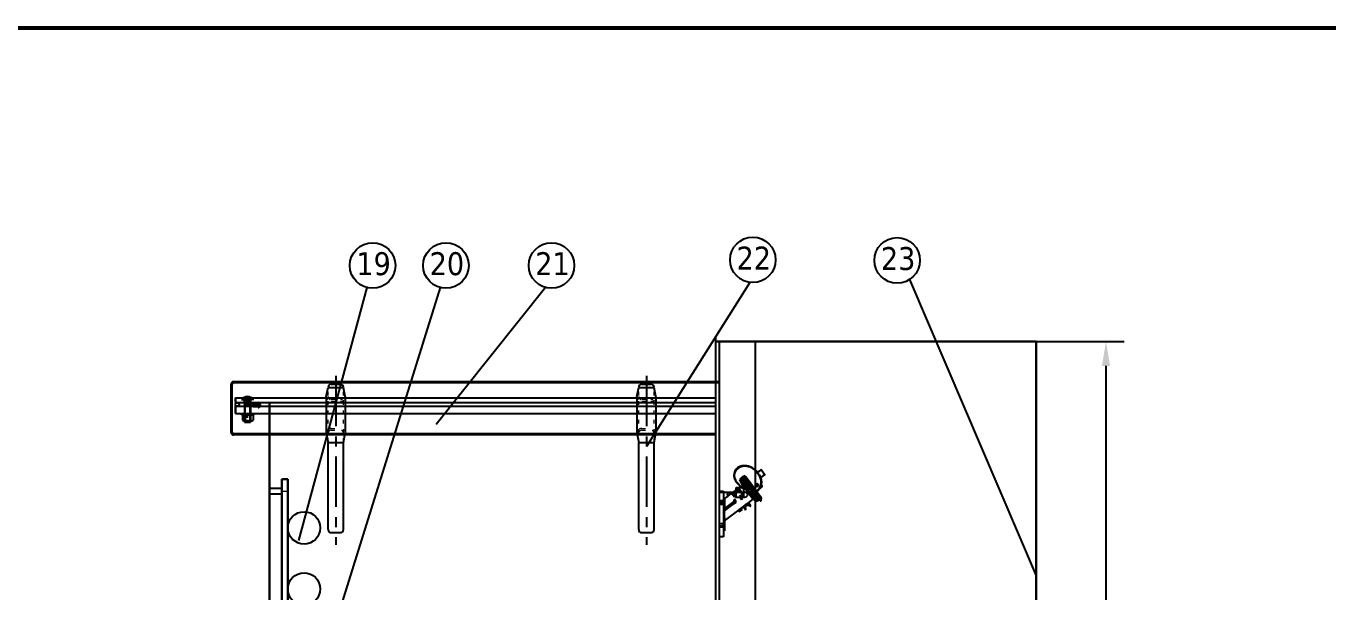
# Model space of a CAD drawing. Header units: millimetres. Extents: x 222663 to 230512, y -187965 to -182415.
# Drawn here: x 225614 to 227746, y -183525 to -182599 of the extents above; entities that cross this region are included whole.
import ezdxf

# ---------------------------------------------------------------- set-up
doc = ezdxf.new("R2010")
doc.units = ezdxf.units.MM
doc.header["$LTSCALE"] = 13
for name, pattern in [('ACAD_ISO03W100', [1.18, 0.47, -0.71]), ('CENTER', [50.8, 31.75, -6.35, 6.35, -6.35]), ('CENTERX2', [101.6, 63.5, -12.7, 12.7, -12.7]), ('DASHED', [0.75, 0.5, -0.25])]:
    doc.linetypes.add(name, pattern=pattern)
doc.layers.get('0').update_dxf_attribs({"color": 1, "linetype": 'CENTER'})
for name, color, linetype in [('1', 4, 'Continuous'), ('1轮廓实线层', 7, 'Continuous'), ('2细线层', 4, 'Continuous'), ('3中心线层', 1, 'CENTER'), ('4虚线层', 6, 'DASHED'), ('5剖面线层', 2, 'Continuous'), ('´ÖÊµÏß', 7, 'Continuous'), ('粗实线', 4, 'Continuous'), ('细实线', 2, 'Continuous')]:
    doc.layers.add(name, color=color, linetype=linetype)
doc.layers.add('标注、文本', color=3, linetype='Continuous', lineweight=25)
doc.layers.add('铁心', color=3, linetype='Continuous', lineweight=0)
doc.styles.get("Standard").update_dxf_attribs({"font": 'gbenor.shx', "bigfont": 'gbcbig.shx'})
doc.styles.add('Tahoma$001', font='tahoma.ttf', dxfattribs={"height": 2.159784})
doc.dimstyles.new('1-15', dxfattribs={"dimscale": 20, "dimtxt": 3.5, "dimasz": 2, "dimexe": 1.5, "dimexo": 0.5, "dimgap": 0.5, "dimtad": 1, "dimtoh": 1, "dimdec": 1, "dimdsep": 46, "dimtxsty": 'Standard', "dimcen": 2.5, "dimclrd": 3, "dimclre": 3, "dimclrt": 3, "dimadec": 0, "dimazin": 2, "dimtfac": 1, "dimtdec": 1, "dimtmove": 0, "dimatfit": 2, "dimfxl": 1, "dimarcsym": 0})

# ---------------------------------------------------------------- blocks, each defined once
blk = doc.blocks.new('*D2310')
at = {"color": 3, "linetype": 'ByBlock', "lineweight": -2, "transparency": 16777216}
for p, q in [((227174.6, -183115.3), (227412.3, -183115.3)), ((227382.3, -184825.3), (227382.3, -183155.3)), ((227015.4, -184865.3), (227412.3, -184865.3))]:
    blk.add_line(p, q, dxfattribs=at)
at = {"color": 3, "linetype": 'ByBlock', "lineweight": -3, "transparency": 16777216}
for points in [[(227375.6, -183155.3), (227389, -183155.3), (227382.3, -183115.3)], [(227375.6, -184825.3), (227389, -184825.3), (227382.3, -184865.3)]]:
    blk.add_solid(points, dxfattribs=at)
at = {"layer": 'Defpoints', "color": 0, "linetype": 'ByBlock', "lineweight": -3, "transparency": 16777216}
for p in [(227164.6, -183115.3), (227382.3, -183115.3), (227005.4, -184865.3)]:
    blk.add_point(p, dxfattribs=at)
at = {"color": 3, "linetype": 'ByBlock', "lineweight": -3, "transparency": 16777216, "insert": (227337.3, -184059.1), "char_height": 70, "attachment_point": 5, "rotation": 90}
blk.add_mtext('1750', dxfattribs=at)
blk = doc.blocks.new('95656')
at = {"layer": '´ÖÊµÏß', "color": 7, "linetype": 'ByBlock', "lineweight": 30}
for p, q in [((118816.7, -140947.1), (118816.7, -141307.1)), ((118816.7, -140947.1), (118826.7, -140947.1)), ((118826.7, -140947.1), (118826.7, -141307.1)), ((118816.7, -141307.1), (118826.7, -141307.1))]:
    blk.add_line(p, q, dxfattribs=at)
at = {"layer": '´ÖÊµÏß', "color": 6, "linetype": 'ByBlock', "lineweight": 18}
for p, q in [((118816.7, -140967.1), (118826.7, -140967.1)), ((118816.7, -141287.1), (118826.7, -141287.1))]:
    blk.add_line(p, q, dxfattribs=at)
at = {"layer": '´ÖÊµÏß', "color": 4, "linetype": 'ByBlock', "lineweight": -3}
for points in [[(118816.7, -140962.1), (118816.7, -140972.1), (118796.7, -140972.1), (118796.7, -140962.1)], [(118816.7, -141282.1), (118816.7, -141292.1), (118796.7, -141292.1), (118796.7, -141282.1)]]:
    blk.add_lwpolyline(points, close=True, dxfattribs=at)
at = {"layer": '´ÖÊµÏß', "color": 1, "linetype": 'ByBlock', "lineweight": -3}
for centre in [(118853.2, -141027.1), (118853.2, -141127.1), (118853.2, -141227.1)]:
    blk.add_circle(centre, 26.5, dxfattribs=at)

msp = doc.modelspace()

# ---------------------------------------------------------------- hatches: boundary and pattern name
at = {"layer": '5剖面线层'}
msp.add_hatch(color=256, dxfattribs=at).paths.add_polyline_path([(225994.05, -183223.35, 1), (225994.05, -183215.35), (225986.28, -183215.35, 1), (225986.28, -183223.35)])

# ---------------------------------------------------------------- linework, layer by layer
at = {"color": 3, "linetype": 'ByBlock', "lineweight": -3}
for p, q in [((226171.95, -183026.84), (226060.54, -183441.14)), ((226291.97, -183026.84), (226085.75, -183688.76)), ((226464.79, -183026.84), (226285.68, -183251.35)), ((226799.09, -183018.58), (226629.83, -183287.39)), ((227060.64, -183013.73), (227267.89, -183498.73)), ((226742.89, -183107.83), (226742.89, -184765.35)), ((226748.89, -183115.35), (226748.89, -184765.35)), ((226807.89, -183115.35), (226807.89, -184759.35))]:
    msp.add_line(p, q, dxfattribs=at)
at = {"color": 7, "linetype": 'ByBlock', "lineweight": 30}
for p, q in [((226742.89, -183115.35), (227267.89, -183115.35)), ((227267.89, -183115.35), (227267.89, -184865.35)), ((226012.89, -183215.35), (226012.89, -184765.35))]:
    msp.add_line(p, q, dxfattribs=at)
at = {"color": 6, "linetype": 'ByBlock', "lineweight": -3}
for p, q in [((225956.89, -183207.35), (226742.89, -183207.35)), ((225956.89, -183215.35), (226742.89, -183215.35)), ((225956.89, -183221.35), (226742.89, -183221.35)), ((225956.89, -183233.35), (226742.89, -183233.35))]:
    msp.add_line(p, q, dxfattribs=at)
at = {"color": 0, "lineweight": 25}
msp.add_line((226823.4, -183333.62), (226817.37, -183338.09), dxfattribs=at)
at = {"color": 4, "linetype": 'ByBlock', "lineweight": -3, "true_color": 0x00ffff}
msp.add_lwpolyline([(226012.89, -183355.35), (226032.89, -183355.35), (226032.89, -183365.35), (226012.89, -183365.35)], close=True, dxfattribs=at)
at = {"color": 3, "linetype": 'ByBlock', "lineweight": -3}
for centre in [(226181.62, -182990.87), (226301.64, -182990.87), (226474.46, -182990.87), (226804.07, -182981.67), (227040.39, -182982.47)]:
    msp.add_circle(centre, 37.24, dxfattribs=at)
at = {"layer": '1', "color": 1, "linetype": 'CENTERX2', "lineweight": -3, "ltscale": 0.1}
for p, q in [((226121.29, -183171.51), (226121.29, -183447.98)), ((226629.83, -183171.51), (226629.83, -183447.98)), ((226807.89, -183362.47), (226748.89, -183362.47))]:
    msp.add_line(p, q, dxfattribs=at)
at = {"layer": '1', "color": 7, "linetype": 'Continuous', "lineweight": 25}
for p, q in [((226786.86, -183319.1), (226786.74, -183318.87)), ((226806.5, -183324.24), (226806.38, -183324.01)), ((226808.42, -183325.7), (226808.21, -183325.48)), ((226809.49, -183327.26), (226809.37, -183327.04)), ((226811.28, -183329.57), (226809.37, -183327.04)), ((226809.49, -183327.26), (226814.47, -183333.86)), ((226809.54, -183327.03), (226811.44, -183329.56)), ((226809.75, -183327.24), (226809.54, -183327.03)), ((226809.75, -183327.24), (226814.72, -183333.84)), ((226823.43, -183332.98), (226817.83, -183325.55)), ((226774.95, -183342.27), (226775.07, -183342.49)), ((226785.7, -183354.47), (226777.58, -183345.95)), ((226777.95, -183345.63), (226784.96, -183352.98)), ((226787.65, -183350.96), (226782.91, -183341.66)), ((226784.02, -183341.63), (226789.46, -183352.32)), ((226784.23, -183341.62), (226784.05, -183341.63)), ((226789.5, -183352.32), (226784.05, -183341.63)), ((226785.4, -183343.92), (226784.23, -183341.62)), ((226784.27, -183341.62), (226784.24, -183341.59)), ((226784.27, -183341.62), (226785.43, -183343.9)), ((226789.62, -183340.74), (226785.26, -183344.02)), ((226785.26, -183344.02), (226806.48, -183372.18)), ((226787.23, -183342.55), (226788.3, -183341.74)), ((226787.23, -183342.55), (226799.35, -183358.64)), ((226788.15, -183337.52), (226788.06, -183338.66)), ((226802.05, -183357.23), (226788.06, -183338.66)), ((226788.18, -183343.81), (226789.25, -183343)), ((226788.3, -183341.74), (226800.42, -183357.83)), ((226802.85, -183356.63), (226788.36, -183337.4)), ((226792.17, -183337.5), (226788.72, -183337.21)), ((226792, -183346.65), (226790.93, -183347.45)), ((226808.03, -183358.53), (226791.25, -183336.28)), ((226791.69, -183335.22), (226810.2, -183359.76)), ((226805.48, -183354.64), (226792.59, -183337.53)), ((226814.08, -183334.18), (226809.11, -183327.58)), ((226811.44, -183329.56), (226811.28, -183329.57)), ((226812.57, -183331.06), (226812.41, -183331.07)), ((226814.35, -183333.65), (226812.41, -183331.07)), ((226812.57, -183331.06), (226814.52, -183333.64)), ((226814.47, -183333.86), (226814.35, -183333.65)), ((226814.72, -183333.84), (226814.52, -183333.64)), ((226816.03, -183336.3), (226815.92, -183336.09)), ((226748.89, -183359.97), (226755.89, -183359.97)), ((226755.89, -183359.97), (226755.89, -183376.06)), ((226763.11, -183368.41), (226757.89, -183372.35)), ((226762.62, -183364.39), (226765.48, -183362.23)), ((226763.12, -183368.42), (226762.62, -183364.39)), ((226763.12, -183368.42), (226767.6, -183365.05)), ((226767.6, -183365.05), (226765.48, -183362.23)), ((226784, -183352.68), (226767.59, -183365.04)), ((226769.97, -183364.05), (226781.15, -183355.62)), ((226769.97, -183364.05), (226770.17, -183364.31)), ((226770.17, -183364.31), (226771.29, -183363.47)), ((226770.31, -183364.49), (226770.17, -183364.31)), ((226771.43, -183363.65), (226770.31, -183364.49)), ((226770.31, -183364.49), (226774.1, -183369.52)), ((226771.28, -183363.45), (226779.66, -183357.13)), ((226771.28, -183363.45), (226771.29, -183363.47)), ((226771.29, -183363.47), (226771.43, -183363.65)), ((226771.43, -183363.65), (226775.22, -183368.68)), ((226780.1, -183357.7), (226771.71, -183364.02)), ((226773.65, -183364.94), (226781.24, -183359.23)), ((226776.02, -183368.08), (226773.65, -183364.94)), ((226773.78, -183365.1), (226781.36, -183359.38)), ((226774.1, -183369.52), (226775.22, -183368.68)), ((226775.22, -183368.68), (226776.02, -183368.08)), ((226779.7, -183357.18), (226779.66, -183357.13)), ((226779.7, -183357.18), (226781.38, -183355.91)), ((226779.83, -183357.35), (226779.7, -183357.18)), ((226781.51, -183356.09), (226779.83, -183357.35)), ((226783.61, -183362.36), (226779.83, -183357.35)), ((226781.15, -183355.62), (226781.38, -183355.91)), ((226781.38, -183355.91), (226781.51, -183356.09)), ((226781.51, -183356.09), (226785.28, -183361.1)), ((226783.56, -183367.09), (226781.57, -183368.6)), ((226781.57, -183368.6), (226785.48, -183373.79)), ((226787.47, -183372.28), (226783.56, -183367.09)), ((226783.61, -183362.36), (226785.28, -183361.1)), ((226784.96, -183352.98), (226787.65, -183350.96)), ((226786.58, -183355.34), (226789.77, -183352.93)), ((226789.21, -183353.35), (226795.73, -183362)), ((226795.73, -183362), (226804.45, -183373.58)), ((226799.35, -183358.64), (226800.42, -183357.83)), ((226799.95, -183359.43), (226801.02, -183358.63)), ((226799.95, -183359.43), (226812.08, -183375.52)), ((226801.02, -183358.63), (226813.15, -183374.72)), ((226816.04, -183375.8), (226802.05, -183357.23)), ((226817.51, -183376.09), (226802.85, -183356.63)), ((226818.38, -183371.75), (226805.48, -183354.64)), ((226808.38, -183370.62), (226809.45, -183369.81)), ((226809.85, -183360.43), (226810.75, -183359.75)), ((226812.76, -183358.88), (226812.66, -183358.77)), ((226813.99, -183357.31), (226819.43, -183353.21)), ((226817.51, -183350.66), (226819.43, -183353.21)), ((226819.63, -183351.81), (226817.85, -183349.45)), ((226819.43, -183353.21), (226819.63, -183351.81)), ((226755.89, -183376.06), (226748.89, -183376.06)), ((226748.89, -183377.98), (226755.89, -183377.98)), ((226748.89, -183381.25), (226755.89, -183381.25)), ((226755.89, -183370.65), (226757.89, -183370.65)), ((226755.89, -183377.98), (226755.89, -183376.06)), ((226755.89, -183381.25), (226755.89, -183377.98)), ((226755.89, -183381.25), (226755.89, -183413.44)), ((226755.89, -183391.38), (226757.89, -183391.38)), ((226757.89, -183370.65), (226757.89, -183391.38)), ((226772.83, -183377.37), (226757.89, -183388.63)), ((226757.89, -183392.39), (226773.78, -183380.41)), ((226757.89, -183403.31), (226757.89, -183391.38)), ((226773.67, -183373.71), (226772.21, -183380.04)), ((226772.21, -183380.04), (226774.65, -183380.61)), ((226776.11, -183374.27), (226773.67, -183373.71)), ((226774.65, -183380.61), (226776.11, -183374.27)), ((226774.88, -183379.58), (226776.92, -183378.05)), ((226775.63, -183376.34), (226776.92, -183378.05)), ((226779.69, -183392.19), (226784.96, -183388.22)), ((226786.48, -183390.24), (226781.21, -183394.22)), ((226786.48, -183390.24), (226784.96, -183388.22)), ((226784.98, -183388.25), (226788.25, -183385.78)), ((226785.48, -183373.79), (226787.47, -183372.28)), ((226788.22, -183385.74), (226791.74, -183383.09)), ((226792.11, -183390.89), (226788.22, -183385.74)), ((226791.31, -183382.52), (226793.06, -183381.2)), ((226791.31, -183382.52), (226792.38, -183383.94)), ((226792.11, -183390.89), (226792.63, -183390.5)), ((226794.13, -183382.62), (226793.06, -183381.2)), ((226793.5, -183381.77), (226797.01, -183379.12)), ((226800.89, -183384.27), (226797.01, -183379.12)), ((226797.04, -183379.16), (226804.45, -183373.58)), ((226800.37, -183384.67), (226800.89, -183384.27)), ((226804.45, -183373.58), (226810.12, -183377.01)), ((226806.48, -183372.18), (226810.12, -183377.01)), ((226806.48, -183372.18), (226806.48, -183372.18)), ((226810.12, -183377.01), (226814.48, -183373.72)), ((226811.13, -183374.26), (226812.2, -183373.46)), ((226812.08, -183375.52), (226813.15, -183374.72)), ((226816.04, -183375.8), (226817.51, -183376.09)), ((226817.51, -183376.09), (226818.38, -183371.75)), ((226757.89, -183403.31), (226755.89, -183403.31)), ((226757.89, -183408.66), (226779.71, -183392.22)), ((226757.89, -183403.31), (226757.89, -183425.35)), ((226781.21, -183394.22), (226779.69, -183392.19)), ((226755.89, -183413.44), (226748.89, -183413.44)), ((226748.89, -183416.72), (226755.89, -183416.72)), ((226748.89, -183418.63), (226755.89, -183418.63)), ((226755.89, -183416.72), (226755.89, -183413.44)), ((226755.89, -183418.63), (226755.89, -183416.72)), ((226755.89, -183418.63), (226755.89, -183434.73)), ((226755.89, -183425.35), (226757.89, -183425.35)), ((226755.89, -183434.73), (226748.89, -183434.73))]:
    msp.add_line(p, q, dxfattribs=at)
at = {"layer": '1', "const_width": 6.54}
msp.add_lwpolyline([(223148.64, -187759.93), (230324.64, -187759.93), (230324.64, -182602.18), (223148.64, -182602.18), (223148.64, -187759.93)], dxfattribs=at)
at = {"layer": '1', "color": 7, "linetype": 'Continuous', "lineweight": 25, "extrusion": (0, 0, -1)}
msp.add_circle((-226811.06, -183350.4), 2, dxfattribs=at)
at = {"layer": '1', "color": 7, "linetype": 'Continuous', "lineweight": 25}
for centre, radius in [((226790.61, -183365.85), 4.5), ((226811.06, -183350.4), 1.13)]:
    msp.add_circle(centre, radius, dxfattribs=at)
for centre, radius, start, end in [((226796.5, -183387.58), 5.5, 138.53696, 217), ((226792.33, -183390.1), 0.5, 307, 31.10539), ((226796.5, -183387.58), 5.5, 37, 115.46304), ((226800.07, -183384.27), 0.5, 222.89461, 307)]:
    msp.add_arc(centre, radius, start, end, dxfattribs=at)
at = {"layer": '1', "color": 7, "linetype": 'Continuous', "lineweight": 25, "extrusion": (0, 0, -1)}
msp.add_arc((-226796.5, -183387.58), 4.37, 328.89461, 137.10539, dxfattribs=at)
at = {"layer": '1', "color": 7, "linetype": 'Continuous', "lineweight": 25}
for centre, major_axis, ratio, start_param, end_param in [((226789.16, -183334.91), (-14.09, -7.58), 0.9988403, 4.3639957, 6.5514173), ((226789.04, -183334.69), (14.09, 7.58), 0.9988403, 1.222403, 3.1415583), ((226789.17, -183334.94), (13.65, 7.34), 0.9988403, 1.222403, 3.4098246), ((226790.48, -183344.58), (22.9, 12.31), 0.9988403, 0.41949, 1.222403), ((226790.6, -183344.8), (-22.9, -12.31), 0.9988403, 3.5610826, 4.3639957), ((226786.93, -183319.59), (0.072, -0.495), 0.0164367, 1.5255201, 3.0963164), ((226790.61, -183344.82), (22.46, 12.08), 0.9988403, 0.41949, 1.222403), ((226790.64, -183344.56), (18.61, 18.16), 0.9983428, 0.1393701, 0.8711142), ((226806.2, -183324.63), (-0.306, -0.396), 0.0439723, 1.5511653, 3.1219616), ((226796.73, -183336.91), (13.65, 7.34), 0.9988403, 0.1526311, 0.41949), ((226796.6, -183336.67), (14.09, 7.58), 0.9988403, 0.1526301, 0.41949), ((226805.94, -183324.79), (-0.612, -0.791), 0.0569894, 3.1335842, 3.6194001), ((226796.72, -183336.89), (-14.09, -7.58), 0.9988403, 3.2942227, 3.5610826), ((226796.76, -183336.66), (11.45, 11.17), 0.9983428, 6.1556955, 6.4225554), ((226796.97, -183336.87), (11.45, 11.17), 0.9983428, 6.1556955, 6.2832162), ((226809.09, -183327.56), (-0.399, -0.301), 0.0475877, 1.5641474, 3.1339001), ((226808.74, -183327.63), (-0.799, -0.601), 0.0570803, 3.1597457, 3.6718958), ((226803.56, -183335.69), (13.66, 10.29), 0.0047633, -0.9443443, -0.0573981), ((226803.86, -183336.09), (13.98, 10.53), 0.0047528, 5.3225032, 6.2871992), ((226777.94, -183345.61), (0.362, 0.345), 0.0464252, 3.1288174, 4.6996138), ((226793.9, -183347.45), (-10.96, -5.89), 0.9988403, 4.3983305, 5.3046773), ((226793.88, -183347.41), (10.08, 5.42), 0.9988403, 1.3098926, 2.1184567), ((226794.1, -183347.65), (-0.82, 11.68), 0.9999619, 0.1722831, 0.9612496), ((226794.27, -183347.64), (-0.82, 11.68), 0.9999619, 0.4812809, 0.9612496), ((226794.12, -183347.39), (-8.19, -7.99), 0.9983428, 4.6020729, 4.9799295), ((226794.27, -183347.64), (-0.82, 11.68), 0.9999619, 0.1887793, 0.4058533), ((226803.86, -183336.09), (13.98, 10.53), 0.0047528, 2.9464935, 3.5821509), ((226803.56, -183335.69), (-13.58, -10.23), 0.0047528, 0.0265328, 0.3733367), ((226794.12, -183347.39), (-8.19, -7.99), 0.9983428, 4.1913871, 4.2917085), ((226799.31, -183345.32), (16.29, 8.76), 0.9988403, 4.8938902, 6.4357661), ((226799.3, -183345.29), (-16.73, -9), 0.9988403, 1.8487221, 3.2941734), ((226814.07, -183334.16), (-0.399, -0.301), 0.0475877, 1.5638594, 3.1339001), ((226813.72, -183334.24), (-0.799, -0.602), 0.0047528, 3.1564539, 3.6680861), ((226799.54, -183345.28), (13.6, 13.27), 0.9983428, 5.2762411, 5.8922792), ((226809.45, -183343.51), (-13.98, -10.53), 0.0047528, 3.1466995, 4.1238308), ((226810.45, -183356.77), (2.64, 1.42), 0.9988403, 4.1352518, 4.354564), ((226810.69, -183356.75), (-2.15, -2.1), 0.9983428, 0.8170366, 0.8676571), ((226799.54, -183345.28), (13.6, 13.27), 0.9983428, 4.7101948, 4.850406)]:
    msp.add_ellipse(centre, major_axis=major_axis, ratio=ratio, start_param=start_param, end_param=end_param, dxfattribs=at)
at = {"layer": '1', "color": 7, "linetype": 'Continuous', "lineweight": 25, "extrusion": (0, 0, -1)}
for centre, major_axis, ratio, start_param, end_param in [((226810.05, -183329.37), (-1.39, 0.18), 0.0012391, 3.1477087, 3.6665373), ((226811.52, -183331.32), (-1.06, -0.26), 0.0013757, 2.6141193, 3.1336862), ((226799.18, -183345.08), (11.36, -15.26), 0.9987449, 4.706556, 4.8591659), ((226799.34, -183345.07), (11.11, -15.44), 0.9987699, 4.6900717, 5.5673808), ((226803.34, -183349.16), (-15.47, -11.35), 0.0890625, 2.7381645, 2.7676877), ((226784.49, -183353.15), (-2.08, 2.19), 0.0126762, 3.1430748, 4.0805676), ((226788.39, -183350.22), (1.38, -2.71), 0.00104, 5.6008814, 6.2832984)]:
    msp.add_ellipse(centre, major_axis=major_axis, ratio=ratio, start_param=start_param, end_param=end_param, dxfattribs=at)
at = {"layer": '1', "color": 7, "linetype": 'Continuous', "lineweight": 25}
for points, knots in [([(226817.83, -183325.56), (226817.82, -183325.54), (226817.78, -183325.48), (226817.67, -183325.4), (226817.53, -183325.36), (226817.41, -183325.35), (226817.32, -183325.36), (226817.26, -183325.38), (226817.22, -183325.4), (226817.2, -183325.41), (226817.19, -183325.41)], [0, 0, 0, 0, 0.0604742, 0.2468858, 0.3966903, 0.5247827, 0.6338136, 0.7282751, 0.8355229, 1, 1, 1, 1]), ([(226784.02, -183341.63), (226784.02, -183341.64), (226783.99, -183341.64), (226783.87, -183341.65), (226783.78, -183341.65), (226783.46, -183341.66), (226783.18, -183341.66), (226782.91, -183341.66)], [0, 0, 0, 0, 0.25, 0.25, 0.5, 0.5, 1, 1, 1, 1]), ([(226791.25, -183336.28), (226791.26, -183336.29), (226791.27, -183336.26), (226791.32, -183336.14), (226791.36, -183336.06), (226791.48, -183335.75), (226791.59, -183335.48), (226791.69, -183335.22)], [0, 0, 0, 0, 0.25, 0.25, 0.5, 0.5, 1, 1, 1, 1]), ([(226814.1, -183333.01), (226814.28, -183333.22), (226814.46, -183333.43), (226814.89, -183333.95), (226815.13, -183334.26), (226815.59, -183334.9), (226815.81, -183335.23), (226816.44, -183336.23), (226816.81, -183336.92), (226817.14, -183337.63)], [0, 0, 0, 0, 0.1492753, 0.1492753, 0.3619565, 0.3619565, 0.5746377, 0.5746377, 1, 1, 1, 1]), ([(226817.37, -183338.09), (226817.36, -183338.09), (226817.36, -183338.08), (226817.34, -183338.05), (226817.32, -183338.02), (226817.28, -183337.93), (226817.26, -183337.88), (226817.2, -183337.76), (226817.17, -183337.69), (226817.14, -183337.63)], [0, 0, 0, 0, 0.25, 0.25, 0.5, 0.5, 0.75, 0.75, 1, 1, 1, 1]), ([(226823.4, -183333.62), (226823.4, -183333.62), (226823.41, -183333.61), (226823.43, -183333.58), (226823.47, -183333.52), (226823.52, -183333.41), (226823.54, -183333.26), (226823.51, -183333.1), (226823.45, -183333.02), (226823.43, -183332.99)], [0, 0, 0, 0, 0.0448694, 0.2130156, 0.3396287, 0.4795086, 0.6585195, 0.8579692, 1, 1, 1, 1]), ([(226785.7, -183354.47), (226785.62, -183354.38), (226785.54, -183354.27), (226785.41, -183354.05), (226785.35, -183353.92), (226785.23, -183353.67), (226785.18, -183353.53), (226785.07, -183353.26), (226785.02, -183353.12), (226784.96, -183352.98)], [0, 0, 0, 0, 0.25, 0.25, 0.5, 0.5, 0.75, 0.75, 1, 1, 1, 1]), ([(226789.46, -183352.32), (226789.4, -183352.2), (226789.3, -183352.08), (226789.04, -183351.85), (226788.89, -183351.73), (226788.56, -183351.51), (226788.38, -183351.4), (226788.02, -183351.18), (226787.83, -183351.07), (226787.65, -183350.96)], [0, 0, 0, 0, 0.25, 0.25, 0.5, 0.5, 0.75, 0.75, 1, 1, 1, 1]), ([(226810.2, -183359.76), (226809.97, -183359.74), (226809.74, -183359.69), (226809.37, -183359.57), (226809.22, -183359.5), (226809.07, -183359.43)], [0, 0, 0, 0, 0.5644663, 0.5644663, 1, 1, 1, 1]), ([(226810.86, -183359.74), (226811.02, -183359.72), (226811.18, -183359.68), (226811.49, -183359.58), (226811.64, -183359.52), (226811.92, -183359.38), (226812.05, -183359.3), (226812.3, -183359.11), (226812.42, -183359.01), (226812.53, -183358.9)], [0, 0, 0, 0, 0.25, 0.25, 0.5, 0.5, 0.75, 0.75, 1, 1, 1, 1]), ([(226811.1, -183359.72), (226811.26, -183359.7), (226811.42, -183359.67), (226811.73, -183359.57), (226811.88, -183359.5), (226812.15, -183359.36), (226812.28, -183359.28), (226812.53, -183359.1), (226812.65, -183358.99), (226812.76, -183358.88)], [0, 0, 0, 0, 0.25, 0.25, 0.5, 0.5, 0.75, 0.75, 1, 1, 1, 1])]:
    msp.add_open_spline(points, degree=3, knots=knots, dxfattribs=at)
at = {"layer": '1轮廓实线层'}
for p, q in [((225966.86, -183210.35), (225976.89, -183210.35)), ((225971.71, -183216.75), (225982.07, -183210.35)), ((225982.07, -183216.75), (225971.71, -183210.35)), ((225971.71, -183216.75), (225971.71, -183210.35)), ((225971.71, -183216.75), (225982.07, -183216.75)), ((225971.89, -183219.35), (225972.89, -183216.75)), ((225971.89, -183219.35), (225976.89, -183219.35)), ((225971.89, -183219.35), (225971.89, -183247.35)), ((225982.07, -183216.75), (225972.89, -183216.75)), ((225972.89, -183216.75), (225972.89, -183216.75)), ((225986.92, -183210.35), (225976.89, -183210.35)), ((225981.89, -183219.35), (225976.89, -183219.35)), ((225981.89, -183219.35), (225980.89, -183216.75)), ((225981.89, -183219.35), (225981.89, -183247.35)), ((225982.07, -183216.75), (225982.07, -183210.35)), ((225966.89, -183235.35), (225966.89, -183233.35)), ((225976.89, -183235.35), (225966.89, -183235.35)), ((225968.34, -183236.06), (225968.34, -183244.13)), ((225969.04, -183235.35), (225976.89, -183235.35)), ((225977.14, -183235.35), (225970.54, -183235.35)), ((225972.74, -183236.06), (225972.74, -183247.35)), ((225976.89, -183235.35), (225986.89, -183235.35)), ((225984.74, -183235.35), (225976.89, -183235.35)), ((225977.14, -183235.35), (225983.73, -183235.35)), ((225981.54, -183236.06), (225981.54, -183247.35)), ((225985.93, -183236.06), (225985.93, -183244.13)), ((225986.89, -183235.35), (225986.89, -183233.35)), ((225977.14, -183244.85), (225970.54, -183244.85)), ((225971.89, -183247.35), (225981.89, -183247.35)), ((225977.14, -183244.85), (225983.73, -183244.85))]:
    msp.add_line(p, q, dxfattribs=at)
for centre, radius, start, end in [((225976.82, -183217.74), 12.4, 89.67273, 143.42142), ((225976.76, -183218.14), 12.8, 37.48841, 89.41744), ((225970.54, -183239.1), 3.75, 54.0904, 125.9096), ((225977.14, -183249.27), 13.93, 71.59339, 108.40661), ((225983.73, -183239.1), 3.75, 54.0904, 125.9096), ((225970.54, -183241.1), 3.75, 234.0904, 305.9096), ((225977.14, -183230.92), 13.93, 251.59339, 288.40661), ((225983.73, -183241.1), 3.75, 234.0904, 305.9096)]:
    msp.add_arc(centre, radius, start, end, dxfattribs=at)
at = {"layer": '2细线层'}
for p, q in [((225972.89, -183247.35), (225972.89, -183216.75)), ((225980.89, -183247.35), (225980.89, -183216.75))]:
    msp.add_line(p, q, dxfattribs=at)
at = {"layer": '3中心线层'}
msp.add_line((225976.89, -183240.04), (225976.89, -183233.25), dxfattribs=at)
at = {"layer": '4虚线层'}
for p, q in [((225971.64, -183235.35), (225971.64, -183233.35)), ((225982.14, -183235.35), (225982.14, -183233.35))]:
    msp.add_line(p, q, dxfattribs=at)
at = {"layer": '4虚线层', "ltscale": 3}
msp.add_circle((225959.89, -183218.35), 3, dxfattribs=at)
at = {"layer": '标注、文本'}
for p, q in [((225949.89, -183264.13), (225949.89, -183185.14)), ((225951.89, -183264.13), (225951.89, -183185.14)), ((226748.89, -183181.14), (225953.89, -183181.14)), ((226748.89, -183183.14), (225953.89, -183183.14)), ((226105.79, -183205.39), (226108.79, -183190.39)), ((226108.79, -183190.39), (226133.79, -183190.39)), ((226113.79, -183185.14), (226128.79, -183185.14)), ((226136.79, -183205.39), (226133.79, -183190.39)), ((226614.33, -183205.39), (226617.33, -183190.39)), ((226617.33, -183190.39), (226642.33, -183190.39)), ((226622.33, -183185.14), (226637.33, -183185.14)), ((226645.33, -183205.39), (226642.33, -183190.39)), ((226105.79, -183205.39), (226105.79, -183265.39)), ((226136.79, -183205.39), (226136.79, -183265.39)), ((226614.33, -183205.39), (226614.33, -183265.39)), ((226645.33, -183205.39), (226645.33, -183265.39)), ((226742.89, -183266.13), (225953.89, -183266.13)), ((226742.89, -183268.13), (225953.89, -183268.13)), ((226105.79, -183265.39), (226108.79, -183280.39)), ((226108.79, -183423.13), (226108.79, -183280.39)), ((226108.79, -183280.39), (226133.79, -183280.39)), ((226133.79, -183280.39), (226136.79, -183265.39)), ((226133.79, -183423.13), (226133.79, -183280.39)), ((226614.33, -183265.39), (226617.33, -183280.39)), ((226617.33, -183423.13), (226617.33, -183280.39)), ((226617.33, -183280.39), (226642.33, -183280.39)), ((226642.33, -183280.39), (226645.33, -183265.39)), ((226642.33, -183423.13), (226642.33, -183280.39)), ((226748.89, -183357.97), (226748.89, -183432.73)), ((226113.79, -183428.13), (226128.79, -183428.13)), ((226622.33, -183428.13), (226637.33, -183428.13))]:
    msp.add_line(p, q, dxfattribs=at)
at = {"layer": '标注、文本', "color": 2, "linetype": 'ACAD_ISO03W100', "lineweight": 18}
for p, q in [((226108.79, -183280.39), (226108.79, -183190.14)), ((226133.79, -183280.39), (226133.79, -183190.14)), ((226617.33, -183280.39), (226617.33, -183190.14)), ((226642.33, -183280.39), (226642.33, -183190.14)), ((226113.79, -183210.39), (226128.79, -183210.39)), ((226113.79, -183213.39), (226128.79, -183213.39)), ((226622.33, -183210.39), (226637.33, -183210.39)), ((226622.33, -183213.39), (226637.33, -183213.39)), ((226113.79, -183257.39), (226128.79, -183257.39)), ((226113.79, -183260.39), (226128.79, -183260.39)), ((226622.33, -183257.39), (226637.33, -183257.39)), ((226622.33, -183260.39), (226637.33, -183260.39))]:
    msp.add_line(p, q, dxfattribs=at)
at = {"layer": '标注、文本'}
for centre, radius, start, end in [((225953.89, -183185.14), 4, 90, 180), ((225953.89, -183185.14), 2, 90, 180), ((226113.79, -183190.14), 5, 90, 180), ((226128.79, -183190.14), 5, 0, 90), ((226622.33, -183190.14), 5, 90, 180), ((226637.33, -183190.14), 5, 0, 90), ((225953.89, -183264.13), 4, 180, 270), ((225953.89, -183264.13), 2, 180, 270), ((226113.79, -183423.13), 5, 180, 270), ((226128.79, -183423.13), 5, 270, 0), ((226622.33, -183423.13), 5, 180, 270), ((226637.33, -183423.13), 5, 270, 0)]:
    msp.add_arc(centre, radius, start, end, dxfattribs=at)
at = {"layer": '标注、文本', "color": 2, "linetype": 'ACAD_ISO03W100', "lineweight": 18}
for centre, radius, start, end in [((226113.79, -183205.39), 8, 180, 270), ((226113.79, -183205.39), 5, 180, 270), ((226128.79, -183205.39), 5, 270, 0), ((226128.79, -183205.39), 8, 270, 0), ((226622.33, -183205.39), 8, 180, 270), ((226622.33, -183205.39), 5, 180, 270), ((226637.33, -183205.39), 5, 270, 0), ((226637.33, -183205.39), 8, 270, 0), ((226113.79, -183265.39), 8, 90, 180), ((226113.79, -183265.39), 5, 90, 180), ((226128.79, -183265.39), 8, 0, 90), ((226128.79, -183265.39), 5, 0, 90), ((226622.33, -183265.39), 8, 90, 180), ((226622.33, -183265.39), 5, 90, 180), ((226637.33, -183265.39), 8, 0, 90), ((226637.33, -183265.39), 5, 0, 90)]:
    msp.add_arc(centre, radius, start, end, dxfattribs=at)
at = {"layer": '粗实线', "lineweight": 30}
for p, q in [((225951.89, -183207.35), (225949.89, -183207.35)), ((225951.89, -183215.35), (225949.89, -183215.35)), ((225956.89, -183207.35), (225956.89, -183215.35)), ((225951.89, -183221.35), (225949.89, -183221.35)), ((225949.89, -183233.35), (225951.89, -183233.35)), ((225956.89, -183221.35), (225956.89, -183233.35))]:
    msp.add_line(p, q, dxfattribs=at)
at = {"layer": '粗实线'}
msp.add_line((225971.89, -183247.35), (225971.89, -183247.35), dxfattribs=at)
msp.add_lwpolyline([(226776.89, -183354.47), (226788.89, -183354.47), (226788.89, -183370.47), (226776.89, -183370.47)], close=True, dxfattribs=at)
at = {"layer": '细实线'}
msp.add_arc((225994.05, -183219.35), 4, 270, 90, dxfattribs=at)

# ---------------------------------------------------------------- block references
at = {"color": 4, "linetype": 'ByBlock', "lineweight": -3, "true_color": 0x00ffff}
msp.add_blockref('95656', (107216.2, -42393.24), dxfattribs=at)

# ---------------------------------------------------------------- texts
at = {"layer": '铁心', "style": 'Tahoma$001'}
for s, p in [('22', (226777.45, -182997.46)), ('23', (227013.77, -182998.26)), ('19', (226155.01, -183006.66)), ('20', (226275.02, -183006.66)), ('21', (226447.85, -183006.66))]:
    msp.add_text(s, height=37.589, dxfattribs=at).set_placement(p)

# ---------------------------------------------------------------- dimensions: what is measured, and where the dimension line sits
at = {"color": 3, "linetype": 'ByBlock', "lineweight": -3}
dim = msp.add_linear_dim(base=(227382.3, -183115.35), p1=(227005.39, -184865.35), p2=(227164.63, -183115.35), angle=90, dimstyle='1-15', dxfattribs=at)
dim.commit()
dim.dimension.update_dxf_attribs({"geometry": '*D2310', "text_midpoint": (227382.3, -184059.06), "dimtype": 160})

doc.saveas('drawing.dxf')
